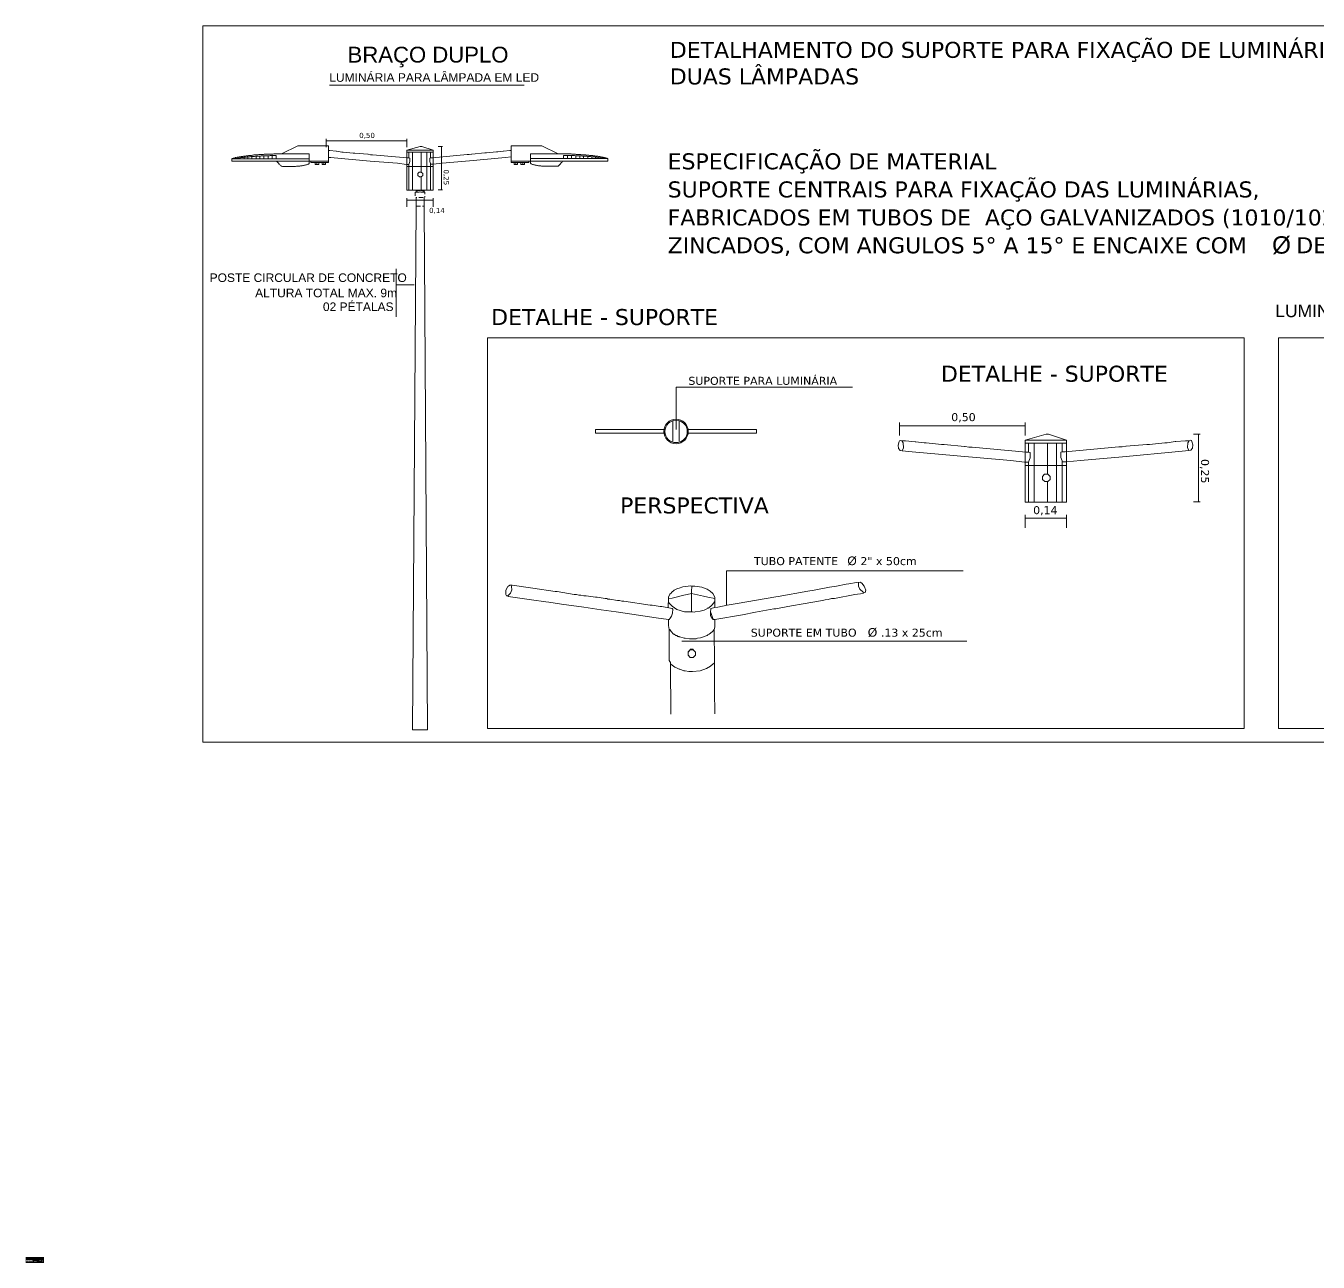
# Model space of a CAD drawing. Header units: metres. Extents: x 0 to 303, y 1 to 146.
# Drawn here: x 0.5 to 151.5, y 1.2 to 145.6 of the extents above; entities that cross this region are included whole.
import ezdxf

# ---------------------------------------------------------------- set-up
doc = ezdxf.new("R2010")
doc.units = ezdxf.units.M
doc.linetypes.add('IMPORT-DASHDOT _4_', pattern=[1, 0.5, -0.25, 0, -0.25])
for name, color, linetype, lineweight in [('A - TEXTO', 7, 'Continuous', 9), ('A-DETL-MEDM', 7, 'Continuous', 35), ('G-ANNO-TEXT', 7, 'Continuous', 9), ('P', 7, 'Continuous', 35), ('PFV', 7, 'Continuous', 9)]:
    doc.layers.add(name, color=color, linetype=linetype, lineweight=lineweight)
doc.layers.add('DET_POSTE_dwg', color=7, linetype='Continuous', lineweight=9, true_color=0x767676)
doc.styles.add('Arial', font='arial.ttf', dxfattribs={"height": 2.026963})
doc.styles.add('Arial_1', font='arial.ttf', dxfattribs={"height": 1.013481})
doc.styles.add('Arial_2', font='arial.ttf', dxfattribs={"height": 0.025})
doc.styles.add('Arial_B', font='arial.ttf', dxfattribs={"height": 1.46127})
doc.styles.add('Arial_B_1', font='arial.ttf', dxfattribs={"height": 0.03})
doc.styles.add('Swis721 Lt BT', font='swissl.ttf', dxfattribs={"height": 1.849307})
doc.styles.add('Swis721 Lt BT_1', font='swissl.ttf', dxfattribs={"height": 1.00291})
doc.styles.add('Verdana', font='verdana.ttf', dxfattribs={"height": 1.8711})
doc.styles.add('Verdana_1', font='verdana.ttf', dxfattribs={"height": 1.8711})
doc.styles.add('Verdana_2', font='verdana.ttf', dxfattribs={"height": 0.93555})
doc.styles.add('Verdana_3', font='verdana.ttf', dxfattribs={"height": 0.601425})
doc.styles.add('Verdana_4', font='verdana.ttf', dxfattribs={"height": 0.935555})

# ---------------------------------------------------------------- blocks, each defined once
blk = doc.blocks.new('DET_POSTE_dwg-8300807-DET_ POSTE')
at = {"lineweight": 9}
for p, q in [((65.42, 131.41), (65.42, 132.41)), ((74.87, 132.15), (65.42, 132.15)), ((74.87, 131.41), (74.87, 132.41)), ((78.54, 131.51), (79.04, 131.51)), ((78.91, 126.43), (78.91, 131.51)), ((75.11, 130.84), (75.11, 130.17)), ((75.54, 130.84), (75.54, 126.41)), ((77.21, 126.41), (77.21, 130.84)), ((77.64, 130.19), (77.64, 130.84)), ((74.87, 129.18), (77.96, 129.18)), ((77.64, 129.43), (77.64, 129.52)), ((76.54, 127.96), (76.54, 126.43)), ((74.87, 124.47), (74.87, 125.47)), ((76.75, 126.32), (76.9, 126.32)), ((77.96, 124.47), (77.96, 125.47)), ((78.54, 126.43), (79.04, 126.43)), ((77.96, 125.22), (74.87, 125.22)), ((105.96, 99.48), (105.96, 97.04)), ((106.71, 99.48), (106.71, 97.04)), ((132.45, 97.73), (132.45, 99.28)), ((147.15, 98.89), (132.45, 98.89)), ((147.15, 97.73), (147.15, 99.28)), ((147.52, 96.85), (147.52, 95.81)), ((148.19, 96.85), (148.19, 89.95)), ((150.78, 89.95), (150.78, 96.85)), ((151.46, 95.83), (151.46, 96.85)), ((166.54, 97.17), (166.57, 97.16)), ((166.82, 97.89), (167.59, 97.89)), ((147.15, 94.25), (151.96, 94.25)), ((151.46, 94.66), (151.46, 94.79)), ((149.74, 92.36), (149.74, 89.98)), ((166.82, 89.98), (167.59, 89.98)), ((147.15, 86.94), (147.15, 88.49)), ((151.96, 88.09), (147.15, 88.09)), ((151.96, 86.94), (151.96, 88.49)), ((107.01, 73.71), (140.31, 73.71))]:
    blk.add_line(p, q, dxfattribs=at)
at = {"lineweight": 9, "flags": 128}
for points in [[(236.48, 61.91), (51.01, 61.91), (51.01, 145.6), (236.48, 145.6)], [(84.3, 109.15), (172.74, 109.15), (172.74, 63.5), (84.3, 63.5)], [(176.74, 109.15), (234.84, 109.15), (234.84, 63.5), (176.74, 63.5)]]:
    blk.add_lwpolyline(points, close=True, dxfattribs=at)
for points in [[(77.96, 126.41), (77.96, 131.07), (74.87, 131.07), (76.43, 131.51), (76.62, 131.51), (77.96, 131.07)], [(74.87, 131.07), (74.87, 126.41), (77.96, 126.41), (77.96, 129.44)], [(74.87, 130.84), (77.91, 130.84), (77.96, 130.84)], [(76.55, 127.96), (76.72, 128.13), (76.72, 128.35), (76.55, 128.51), (76.54, 128.51), (76.54, 130.84)], [(74.99, 126.41), (74.87, 126.41), (74.87, 129.42)], [(75.13, 129.5), (75.11, 129.42), (75.11, 126.41)], [(76.31, 128.51), (76.16, 128.35), (76.16, 128.13)], [(77.64, 126.43), (77.64, 129.43), (77.64, 129.52)], [(75.95, 125.53), (75.95, 124.53), (75.53, 63.36), (77.27, 63.37)], [(76.9, 125.53), (76.9, 124.53), (77.27, 63.36)], [(106.33, 98.46), (106.33, 103.38), (126.97, 103.38)], [(105.04, 98.43), (96.92, 98.43), (96.92, 98.02), (105.04, 98.02)], [(107.63, 98.02), (115.74, 98.02), (115.74, 98.43), (107.63, 98.43)], [(151.96, 89.95), (151.96, 97.2), (147.15, 97.2), (149.58, 97.89), (149.87, 97.89), (151.96, 97.2)], [(147.15, 97.2), (147.15, 89.95), (151.96, 89.95), (151.96, 94.66)], [(147.15, 96.85), (151.88, 96.85), (151.96, 96.85)], [(149.77, 92.36), (150.04, 92.62), (150.04, 92.97), (149.77, 93.21), (149.74, 93.21), (149.74, 96.85)], [(167.4, 89.98), (167.4, 97.33), (167.4, 97.89)], [(147.34, 89.95), (147.15, 89.95), (147.15, 94.63)], [(147.55, 94.76), (147.52, 94.63), (147.52, 89.95)], [(151.46, 89.98), (151.46, 94.66), (151.47, 94.79)], [(149.39, 93.21), (149.15, 92.97), (149.15, 92.62)], [(139.88, 81.92), (112.24, 81.92), (112.24, 77.9)], [(107.97, 72.69), (107.73, 72.45), (107.73, 72.1)], [(108.34, 71.83), (108.61, 72.1), (108.61, 72.45), (108.34, 72.69), (108.31, 72.69)]]:
    blk.add_lwpolyline(points, dxfattribs=at)
at = {"linetype": 'IMPORT-DASHDOT _4_', "lineweight": 9, "flags": 128}
for points in [[(76.95, 126.41), (76.9, 126.32), (76.9, 126.22), (76.96, 126.16), (76.96, 126.11), (76.96, 125.58), (76.9, 125.58), (76.9, 125.53), (75.95, 125.53), (75.9, 125.58), (75.85, 125.58), (75.85, 126.11), (75.85, 126.16), (75.9, 126.16), (75.9, 126.22), (75.95, 126.32), (75.87, 126.41)], [(76.96, 126.16), (75.95, 126.16), (75.95, 126.22), (75.9, 126.16), (76.38, 126.16)], [(75.91, 126.41), (76.01, 126.27), (75.95, 126.22)], [(76.31, 126.41), (76.27, 126.37), (76.22, 126.37), (76.17, 126.37), (76.11, 126.32), (76.06, 126.32), (75.97, 126.32), (76.75, 126.32)], [(76.69, 126.32), (76.59, 126.37), (76.54, 126.37), (76.54, 126.43)], [(76.85, 126.22), (76.8, 126.27), (76.89, 126.41)], [(76.9, 126.16), (76.85, 126.22), (76.85, 126.16)], [(75.95, 124.53), (76.38, 124.53), (76.43, 124.53), (76.85, 124.53), (76.9, 124.53)]]:
    blk.add_lwpolyline(points, dxfattribs=at)
at = {"lineweight": 9}
for radius in [1.43, 1.31]:
    blk.add_circle((106.33, 98.22), radius, dxfattribs=at)
at = {"layer": 'P', "lineweight": 9}
for p, q in [((55.84, 130.25), (55.84, 130.08)), ((56.3, 130.29), (56.3, 130.08)), ((56.77, 130.33), (56.77, 130.08)), ((57.24, 130.37), (57.24, 130.08)), ((57.68, 130.39), (57.68, 130.08)), ((58.17, 130.41), (58.17, 130.08)), ((58.67, 130.43), (58.67, 130.08)), ((59.12, 130.45), (59.12, 130.08)), ((93.65, 130.47), (93.65, 130.1)), ((94.1, 130.45), (94.1, 130.1)), ((94.6, 130.43), (94.6, 130.1)), ((95.09, 130.41), (95.09, 130.1)), ((95.52, 130.39), (95.52, 130.1)), ((96, 130.35), (96, 130.1)), ((96.47, 130.31), (96.47, 130.1)), ((96.93, 130.26), (96.93, 130.1)), ((64.36, 129.63), (64.36, 129.4)), ((65.16, 129.63), (65.16, 129.4)), ((87.6, 129.65), (87.6, 129.42)), ((88.41, 129.65), (88.41, 129.42))]:
    blk.add_line(p, q, dxfattribs=at)
at = {"layer": 'P', "lineweight": 9, "flags": 128}
for points in [[(62.11, 131.59), (65.7, 131.57), (65.7, 129.79), (63.47, 129.79), (63.47, 130.64), (60.21, 130.64)], [(90.66, 131.6), (87.07, 131.58), (87.07, 129.81), (89.3, 129.81), (89.3, 130.66), (92.55, 130.66)], [(54.4, 129.79), (63.47, 129.79), (63.47, 130.08), (54.4, 130.08)], [(98.37, 129.81), (89.3, 129.81), (89.3, 130.1), (98.37, 130.1)], [(63.47, 129.79), (63.47, 129.67), (63.47, 129.57), (63.45, 129.53), (63.45, 129.5), (63.41, 129.48), (63.37, 129.46), (63.29, 129.44), (63.23, 129.4), (63.14, 129.38), (63.06, 129.36), (62.98, 129.34), (62.9, 129.32), (62.79, 129.3), (62.71, 129.28), (62.63, 129.26), (62.52, 129.24), (62.44, 129.24), (62.36, 129.22), (62.26, 129.22), (62.15, 129.2), (62.07, 129.2), (61.97, 129.2), (61.86, 129.17), (61.78, 129.17), (61.68, 129.17), (61.58, 129.17), (61.47, 129.17), (61.37, 129.17), (61.27, 129.17), (61.16, 129.17), (61.06, 129.17), (60.96, 129.17), (60.85, 129.17), (60.75, 129.17), (60.65, 129.17), (60.54, 129.17), (60.44, 129.17), (60.34, 129.17), (60.26, 129.2), (60.21, 129.2), (60.19, 129.22), (60.13, 129.28), (60.07, 129.34), (60.01, 129.4), (59.95, 129.46), (59.88, 129.55), (59.82, 129.61), (59.76, 129.67), (59.7, 129.73), (59.64, 129.79)], [(65.7, 129.79), (63.66, 129.79), (63.66, 129.63), (65.7, 129.63)], [(64.15, 129.63), (64.57, 129.63), (64.57, 129.4), (64.15, 129.4)], [(64.96, 129.63), (65.35, 129.63), (65.35, 129.4), (64.96, 129.4)], [(87.07, 129.81), (89.11, 129.81), (89.11, 129.65), (87.07, 129.65)], [(87.81, 129.65), (87.42, 129.65), (87.42, 129.42), (87.81, 129.42)], [(88.62, 129.65), (88.2, 129.65), (88.2, 129.42), (88.62, 129.42)], [(89.3, 129.81), (89.3, 129.69), (89.3, 129.58), (89.32, 129.54), (89.32, 129.52), (89.36, 129.5), (89.4, 129.48), (89.48, 129.46), (89.54, 129.42), (89.63, 129.4), (89.71, 129.38), (89.79, 129.36), (89.87, 129.34), (89.98, 129.32), (90.06, 129.29), (90.14, 129.27), (90.24, 129.25), (90.33, 129.25), (90.41, 129.23), (90.51, 129.23), (90.62, 129.21), (90.7, 129.21), (90.8, 129.21), (90.9, 129.19), (90.99, 129.19), (91.09, 129.19), (91.19, 129.19), (91.3, 129.19), (91.4, 129.19), (91.5, 129.19), (91.61, 129.19), (91.71, 129.19), (91.81, 129.19), (91.92, 129.19), (92.02, 129.19), (92.12, 129.19), (92.22, 129.19), (92.33, 129.19), (92.43, 129.19), (92.51, 129.21), (92.55, 129.21), (92.58, 129.23), (92.64, 129.29), (92.7, 129.36), (92.76, 129.42), (92.82, 129.48), (92.88, 129.56), (92.95, 129.62), (93.01, 129.69), (93.07, 129.75), (93.13, 129.81)]]:
    blk.add_lwpolyline(points, close=True, dxfattribs=at)
for points in [[(60.21, 130.64), (60.11, 130.64), (60.01, 130.64), (59.91, 130.64), (59.8, 130.64), (59.7, 130.64), (59.6, 130.64), (59.49, 130.64), (59.41, 130.64), (59.31, 130.64), (59.2, 130.62), (59.1, 130.62), (59, 130.62), (58.89, 130.62), (58.81, 130.62), (58.71, 130.62), (58.61, 130.6), (58.5, 130.6), (58.4, 130.6), (58.32, 130.6), (58.21, 130.6), (58.11, 130.58), (58.03, 130.58), (57.93, 130.58), (57.82, 130.58), (57.74, 130.56), (57.64, 130.56), (57.55, 130.56), (57.45, 130.54), (57.35, 130.54), (57.27, 130.54), (57.16, 130.52), (57.08, 130.52), (56.98, 130.52), (56.89, 130.49), (56.81, 130.49), (56.71, 130.47), (56.63, 130.47), (56.54, 130.45), (56.44, 130.45), (56.36, 130.45), (56.28, 130.43), (56.17, 130.43), (56.09, 130.41), (56.01, 130.39), (55.92, 130.39), (55.84, 130.37), (55.76, 130.37), (55.68, 130.35), (55.59, 130.35), (55.49, 130.33), (55.41, 130.31), (55.35, 130.31), (55.26, 130.29), (55.18, 130.27), (55.1, 130.25), (55.02, 130.25), (54.93, 130.23), (54.85, 130.21), (54.79, 130.19), (54.71, 130.16), (54.63, 130.16), (54.56, 130.14), (54.48, 130.12), (54.4, 130.1)], [(59.58, 130.08), (59.58, 130.19), (59.58, 130.27), (59.58, 130.37), (59.58, 130.45), (59.51, 130.45), (59.43, 130.45), (59.35, 130.45), (59.29, 130.45), (59.2, 130.45), (59.12, 130.45), (59.06, 130.45), (58.98, 130.45), (58.89, 130.45), (58.83, 130.43), (58.75, 130.43), (58.67, 130.43), (58.61, 130.43), (58.52, 130.43), (58.44, 130.43), (58.38, 130.43), (58.3, 130.43), (58.21, 130.41), (58.15, 130.41), (58.07, 130.41), (57.99, 130.41), (57.93, 130.41), (57.84, 130.41), (57.76, 130.39), (57.7, 130.39), (57.62, 130.39), (57.53, 130.39), (57.47, 130.39), (57.39, 130.37), (57.31, 130.37), (57.24, 130.37), (57.16, 130.37), (57.08, 130.35), (57.02, 130.35), (56.94, 130.35), (56.85, 130.35), (56.79, 130.33), (56.71, 130.33), (56.65, 130.33), (56.56, 130.31), (56.48, 130.31), (56.42, 130.31), (56.34, 130.29), (56.25, 130.29), (56.19, 130.29), (56.11, 130.27), (56.03, 130.27), (55.97, 130.27), (55.88, 130.25), (55.8, 130.25), (55.74, 130.23), (55.66, 130.23), (55.57, 130.21), (55.51, 130.21), (55.43, 130.19), (55.35, 130.19), (55.29, 130.16), (55.2, 130.16), (55.12, 130.14), (55.06, 130.14), (54.98, 130.12), (54.89, 130.12), (54.83, 130.1), (54.75, 130.08)], [(92.55, 130.66), (92.66, 130.66), (92.76, 130.66), (92.86, 130.66), (92.97, 130.66), (93.07, 130.66), (93.17, 130.66), (93.28, 130.66), (93.36, 130.66), (93.46, 130.66), (93.57, 130.64), (93.67, 130.64), (93.77, 130.64), (93.87, 130.64), (93.96, 130.64), (94.06, 130.64), (94.16, 130.61), (94.27, 130.61), (94.37, 130.61), (94.45, 130.61), (94.56, 130.61), (94.66, 130.59), (94.74, 130.59), (94.84, 130.59), (94.95, 130.59), (95.03, 130.57), (95.13, 130.57), (95.22, 130.57), (95.32, 130.55), (95.42, 130.55), (95.5, 130.55), (95.61, 130.53), (95.69, 130.53), (95.79, 130.53), (95.88, 130.51), (95.96, 130.51), (96.06, 130.49), (96.14, 130.49), (96.23, 130.47), (96.33, 130.47), (96.41, 130.47), (96.49, 130.45), (96.6, 130.45), (96.68, 130.43), (96.76, 130.41), (96.84, 130.41), (96.93, 130.39), (97.01, 130.39), (97.09, 130.37), (97.17, 130.37), (97.28, 130.35), (97.36, 130.33), (97.42, 130.33), (97.5, 130.31), (97.59, 130.28), (97.67, 130.26), (97.75, 130.26), (97.83, 130.24), (97.92, 130.22), (97.98, 130.2), (98.06, 130.18), (98.14, 130.18), (98.21, 130.16), (98.29, 130.14), (98.37, 130.12)], [(93.19, 130.1), (93.19, 130.2), (93.19, 130.28), (93.19, 130.39), (93.19, 130.47), (93.26, 130.47), (93.34, 130.47), (93.42, 130.47), (93.48, 130.47), (93.57, 130.47), (93.65, 130.47), (93.71, 130.47), (93.79, 130.47), (93.87, 130.47), (93.94, 130.45), (94.02, 130.45), (94.1, 130.45), (94.16, 130.45), (94.25, 130.45), (94.33, 130.45), (94.39, 130.45), (94.47, 130.45), (94.56, 130.43), (94.62, 130.43), (94.7, 130.43), (94.78, 130.43), (94.84, 130.43), (94.93, 130.43), (95.01, 130.41), (95.07, 130.41), (95.15, 130.41), (95.24, 130.41), (95.3, 130.41), (95.38, 130.39), (95.46, 130.39), (95.52, 130.39), (95.61, 130.39), (95.69, 130.37), (95.75, 130.37), (95.83, 130.37), (95.92, 130.37), (95.98, 130.35), (96.06, 130.35), (96.12, 130.35), (96.21, 130.33), (96.29, 130.33), (96.35, 130.33), (96.43, 130.31), (96.51, 130.31), (96.58, 130.31), (96.66, 130.28), (96.74, 130.28), (96.8, 130.28), (96.89, 130.26), (96.97, 130.26), (97.03, 130.24), (97.11, 130.24), (97.2, 130.22), (97.26, 130.22), (97.34, 130.2), (97.42, 130.2), (97.48, 130.18), (97.57, 130.18), (97.65, 130.16), (97.71, 130.16), (97.79, 130.14), (97.88, 130.14), (97.94, 130.12), (98.02, 130.1)]]:
    blk.add_lwpolyline(points, dxfattribs=at)
at = {"layer": 'PFV'}
for p, q in [((88.59, 138.67), (65.84, 138.67)), ((65.7, 130.75), (65.7, 131.13)), ((65.7, 131.13), (65.7, 131.03)), ((65.7, 130.23), (65.7, 130.75)), ((65.7, 130.75), (65.7, 130.61)), ((65.99, 130.23), (65.7, 130.23)), ((75.11, 130.84), (74.89, 130.84)), ((75.54, 130.84), (75.54, 130.77)), ((87.07, 130.77), (87.07, 131.15)), ((87.07, 131.15), (87.07, 131.05)), ((87.07, 130.25), (87.07, 130.77)), ((87.07, 130.77), (87.07, 130.63)), ((74.82, 129.42), (75.11, 129.42)), ((77.95, 129.43), (77.64, 129.43)), ((77.65, 129.43), (77.79, 129.43)), ((77.96, 126.43), (77.96, 127.42)), ((74.87, 126.41), (74.87, 126.43)), ((75.16, 126.41), (75.26, 126.41)), ((73.61, 115.34), (73.61, 117.2)), ((73.61, 115.34), (75.74, 115.34)), ((73.61, 115.34), (73.61, 111.61)), ((106.33, 99.35), (106.33, 99.48)), ((106.33, 99.35), (106.33, 98.46)), ((147.52, 96.85), (147.18, 96.85)), ((148.19, 96.85), (148.19, 96.74)), ((147.07, 94.63), (147.52, 94.63)), ((151.95, 94.66), (151.46, 94.66)), ((151.48, 94.66), (151.69, 94.66)), ((151.96, 89.98), (151.96, 91.53)), ((147.15, 89.95), (147.15, 89.98)), ((147.6, 89.95), (147.76, 89.95)), ((86.69, 79.01), (86.72, 78.98)), ((110.37, 77.05), (110.4, 77.03)), ((110.72, 76.25), (110.88, 76.25)), ((107.97, 72.69), (108.31, 72.69))]:
    blk.add_line(p, q, dxfattribs=at)
at = {"layer": 'PFV', "flags": 128}
for points in [[(65.7, 131.02), (65.86, 131.02), (66.6, 130.95), (66.64, 130.95), (67.26, 130.86), (67.43, 130.86), (68.58, 130.74), (68.77, 130.74), (70.31, 130.6), (70.35, 130.6), (70.62, 130.55), (70.86, 130.55), (74.92, 130.17), (75.13, 130.17)], [(74.82, 129.42), (73.77, 129.54), (70.59, 129.81), (66.36, 130.19), (65.99, 130.23)], [(75.13, 129.5), (75.23, 129.74), (75.23, 130.14), (75.13, 130.17)], [(77.64, 129.52), (77.54, 129.76), (77.54, 130.16), (77.64, 130.19)], [(87.07, 131.03), (86.91, 131.03), (86.17, 130.96), (86.13, 130.96), (85.51, 130.88), (85.34, 130.88), (84.19, 130.76), (84, 130.76), (82.45, 130.62), (82.42, 130.62), (82.15, 130.57), (81.9, 130.57), (77.85, 130.19), (77.64, 130.19)], [(77.95, 129.43), (79, 129.55), (82.18, 129.83), (86.41, 130.21), (87.07, 130.28)], [(76.17, 128.37), (76.31, 128.51), (76.54, 128.51)], [(76.55, 127.96), (76.33, 127.96), (76.16, 128.13)], [(132.74, 95.97), (132.53, 95.99), (132.34, 96.23), (132.29, 96.63), (132.42, 97.03), (132.45, 97.13)], [(132.77, 97.12), (132.55, 97.17), (132.45, 97.13)], [(147.07, 94.63), (145.44, 94.82), (140.49, 95.24), (133.92, 95.83), (132.74, 95.97), (132.9, 96.31), (132.87, 96.87), (132.77, 97.03), (132.77, 97.12), (133.14, 97.12), (134.29, 97.01), (134.34, 97.01), (135.31, 96.87), (135.57, 96.87), (137.37, 96.69), (137.66, 96.69), (140.06, 96.47), (140.12, 96.47), (140.55, 96.39), (140.92, 96.39), (147.23, 95.81), (147.55, 95.81)], [(151.95, 94.66), (153.58, 94.84), (158.52, 95.27), (165.1, 95.86), (166.27, 95.99), (166.11, 96.34), (166.14, 96.9), (166.25, 97.06), (166.25, 97.14), (165.87, 97.14), (164.72, 97.03), (164.67, 97.03), (163.71, 96.9), (163.44, 96.9), (161.65, 96.71), (161.36, 96.71), (158.95, 96.5), (158.9, 96.5), (158.47, 96.42), (158.09, 96.42), (151.79, 95.83), (151.47, 95.83)], [(166.25, 97.14), (166.46, 97.2), (166.54, 97.17)], [(166.27, 95.99), (166.49, 96.02), (166.67, 96.26), (166.73, 96.66), (166.59, 97.06), (166.57, 97.16)], [(147.55, 94.76), (147.71, 95.14), (147.71, 95.75), (147.55, 95.81)], [(151.47, 94.79), (151.3, 95.16), (151.3, 95.78), (151.47, 95.83)], [(149.77, 92.36), (149.42, 92.36), (149.15, 92.62)], [(149.18, 93), (149.39, 93.21), (149.74, 93.21)], [(86.69, 79.01), (86.53, 79.03), (86.42, 79.17), (86.45, 79.67), (86.66, 80.1), (86.74, 80.16), (86.9, 80.26), (87.04, 80.26)], [(105.53, 75.08), (105.43, 75.53), (105.43, 76.25), (104.01, 76.44), (101.18, 76.87), (99.33, 77.16), (97.57, 77.38), (95.56, 77.7), (92.95, 78.04), (91.45, 78.28), (91.13, 78.31), (89.44, 78.55), (86.72, 78.95), (86.72, 79.06), (86.98, 79.33), (87.12, 79.7), (87.09, 80.1), (87.04, 80.26), (87.17, 80.26), (89.6, 79.91), (92.22, 79.51), (92.44, 79.51), (94.44, 79.19), (94.68, 79.19), (94.98, 79.11), (95.19, 79.11), (95.56, 79.03), (95.83, 79.03), (96.93, 78.85), (97.11, 78.85), (98.05, 78.69), (98.24, 78.69), (98.34, 78.63), (98.59, 78.63), (99.47, 78.47), (99.71, 78.47), (100, 78.39), (100.22, 78.39), (103.29, 77.91), (103.53, 77.91), (104.47, 77.75), (104.65, 77.75), (105.7, 77.59), (105.88, 77.54), (105.94, 77.46), (105.91, 77), (105.8, 76.65), (105.64, 76.39), (105.53, 76.25), (105.43, 76.23)], [(108.13, 77.13), (107.33, 77.16), (106.42, 77.43), (105.86, 77.8), (105.53, 78.15), (105.48, 78.26), (105.43, 78.28), (105.43, 78.87), (105.62, 79.22), (105.75, 79.33), (105.8, 79.41), (106.12, 79.67), (106.5, 79.86), (106.68, 79.91), (107.14, 80.08), (108.07, 80.18), (108.18, 80.16)], [(108.13, 77.13), (108.15, 79.51), (108.18, 80.16), (108.53, 80.16), (109.33, 80.02), (109.97, 79.78), (110.32, 79.57), (110.64, 79.27), (110.8, 79.01), (110.85, 78.82), (110.88, 77.67)], [(110.8, 75.08), (110.85, 75.34), (110.88, 76.25), (114.09, 76.81), (115.61, 77.11), (117.75, 77.48), (117.99, 77.51), (118.37, 77.59), (119.81, 77.83), (121.17, 78.07), (123.44, 78.47), (123.74, 78.55), (124.09, 78.58), (124.51, 78.69), (124.83, 78.71), (127.21, 79.17), (128.2, 79.3), (128.23, 79.35), (128.42, 79.41), (128.5, 79.67), (128.31, 80.16), (128.04, 80.48), (127.83, 80.61), (127.43, 80.58), (126.52, 80.4), (126.22, 80.37), (125.1, 80.13), (124.27, 80.02), (122.48, 79.67), (121.73, 79.57), (118.26, 78.93), (117.99, 78.9), (113.47, 78.1), (112.3, 77.91)], [(128.23, 79.35), (128.18, 79.43), (127.8, 79.81), (127.64, 80.16), (127.64, 80.58)], [(105.43, 78.66), (105.88, 78.74), (107.22, 79.09), (107.62, 79.17), (108.15, 79.3)], [(110.85, 78.69), (110.05, 78.85), (109.52, 78.98), (108.85, 79.14), (108.15, 79.3)], [(105.4, 77.64), (105.4, 78.18), (105.43, 78.2), (105.43, 78.28)], [(108.13, 77.13), (108.26, 77.13), (108.5, 77.11), (108.58, 77.16), (109.14, 77.22), (109.6, 77.35), (109.76, 77.4), (110, 77.54), (110.05, 77.62), (110.11, 77.59), (110.51, 77.91), (110.75, 78.2), (110.8, 78.31), (110.85, 78.34)], [(110.72, 76.25), (110.61, 76.41), (110.51, 76.41), (110.35, 76.68), (110.35, 77.05), (110.4, 77.05), (110.59, 76.49), (110.61, 76.41)], [(110.37, 77.05), (110.4, 77.54), (110.88, 77.67), (111.2, 77.7), (112.3, 77.91)], [(110.72, 76.25), (110.61, 76.25), (110.61, 76.28), (110.59, 76.31), (110.56, 76.33), (110.56, 76.39)], [(105.72, 65.19), (105.67, 71.07), (105.67, 71.23), (105.53, 71.47), (105.53, 75.08), (105.59, 75.08), (105.75, 74.84), (106.04, 74.54), (106.12, 74.54), (106.31, 74.38), (106.42, 74.38), (106.55, 74.27), (106.66, 74.27), (106.68, 74.22), (106.79, 74.22), (107.27, 74.06), (107.41, 74.06), (107.89, 73.98), (108.69, 74.01), (108.82, 74.06), (109.17, 74.09), (109.97, 74.38), (110.05, 74.46), (110.19, 74.52), (110.56, 74.81), (110.67, 74.92), (110.69, 75.02), (110.8, 75.08), (110.83, 71.28), (110.83, 67.94), (110.85, 65.24)], [(107.75, 72.47), (107.97, 72.69), (107.99, 72.77), (108.34, 72.77), (108.34, 72.69)], [(105.7, 71.09), (105.88, 70.93), (106.2, 70.69), (106.23, 70.69), (106.71, 70.43), (106.76, 70.43), (107.25, 70.27), (107.38, 70.27), (107.81, 70.19), (108.07, 70.19), (108.26, 70.16), (109.14, 70.27), (109.87, 70.51), (110.37, 70.8), (110.67, 71.07), (110.8, 71.15)], [(108.34, 71.83), (107.99, 71.83), (107.73, 72.1)]]:
    blk.add_lwpolyline(points, dxfattribs=at)
at = {"linetype": 'IMPORT-DASHDOT _4_', "lineweight": 9, "attachment_point": 1, "line_spacing_factor": 1.005062}
for s, insert, char_height, width, style in [('BRAÇO DUPLO', (67.94, 143.16), 1.8493, 21.3087, 'Swis721 Lt BT'), ('LUMINÁRIA PARA LÂMPADA EM LED', (65.8, 140.07), 1.0029, 27.3812, 'Swis721 Lt BT_1'), ('POSTE CIRCULAR DE CONCRETO', (51.82, 116.68), 1.0029, 25.7302, 'Swis721 Lt BT_1'), ('ALTURA TOTAL MAX. 9m', (57.14, 114.9), 1.0029, 18.4531, 'Swis721 Lt BT_1'), ('02 PÉTALAS', (65.06, 113.29), 1.003, 9.0932, 'Swis721 Lt BT_1')]:
    blk.add_mtext(s, dxfattribs=dict(at, insert=insert, char_height=char_height, width=width, style=style))
at = {"layer": 'A - TEXTO', "attachment_point": 1}
for s, insert, char_height, width, line_spacing_factor, style in [('DETALHAMENTO DO SUPORTE PARA FIXAÇÃO DE LUMINÁRIAS DE\\PDUAS LÂMPADAS', (105.6, 143.73), 1.8711, 101.6963, 0.994243, 'Verdana'), ('0,50', (69.3, 133.1), 0.601, 2.2295, 0.994243, 'Verdana_3'), ('ESPECIFICAÇÃO DE MATERIAL', (105.35, 130.71), 1.8711, 47.0664, 0.994243, 'Verdana'), ('SUPORTE CENTRAIS PARA FIXAÇÃO DAS LUMINÁRIAS,', (105.35, 127.43), 1.8711, 84.7898, 0.994243, 'Verdana'), ('0,14', (77.47, 124.34), 0.601, 2.2295, 0.994243, 'Verdana_3'), ('FABRICADOS EM TUBOS DE  AÇO GALVANIZADOS (1010/1020)', (105.35, 124.15), 1.8711, 98.4414, 0.994243, 'Verdana'), ('ZINCADOS, COM ANGULOS 5° A 15° E ENCAIXE COM', (105.35, 120.9), 1.8711, 82.495, 0.994243, 'Verdana'), ('Ø', (175.99, 121.02), 2.03, 2.6303, 0.941778, 'Arial'), ('DE 130mm', (178.82, 120.9), 1.871, 17.0704, 0.994243, 'Verdana_1'), ('LUMINÁRIA EM LÂMPADA LED PARA ILUMINAÇÃO PÚBLICA', (176.36, 113.03), 1.4613, 69.5637, 0.941778, 'Arial_B'), ('DETALHE - SUPORTE', (84.72, 112.52), 1.8711, 32.0801, 0.994243, 'Verdana'), ('DETALHE - SUPORTE', (137.29, 105.9), 1.8711, 32.0801, 0.994243, 'Verdana'), ('SUPORTE PARA LUMINÁRIA', (107.77, 104.6), 0.9355, 21.1583, 0.994243, 'Verdana_2'), ('0,50', (138.49, 100.36), 0.936, 3.4678, 0.994243, 'Verdana_2'), ('PERSPECTIVA', (99.79, 90.51), 1.8711, 21.1448, 0.994243, 'Verdana'), ('0,14', (148.06, 89.49), 0.936, 3.4678, 0.994243, 'Verdana_2'), ('TUBO PATENTE', (115.44, 83.54), 0.9355, 11.7156, 0.994243, 'Verdana_2'), ('Ø', (126.35, 83.61), 1.01, 1.3151, 0.941778, 'Arial_1'), (' 2" x 50cm', (127.47, 83.54), 0.936, 8.4118, 0.994243, 'Verdana_4'), ('SUPORTE EM TUBO', (115.06, 75.18), 0.9355, 14.8319, 0.994243, 'Verdana_2'), ('Ø', (128.74, 75.25), 1.01, 1.3151, 0.941778, 'Arial_1'), (' .13 x 25cm', (129.86, 75.18), 0.9356, 9.2319, 0.994243, 'Verdana_4')]:
    blk.add_mtext(s, dxfattribs=dict(at, insert=insert, char_height=char_height, width=width, line_spacing_factor=line_spacing_factor, style=style))
at = {"layer": 'A - TEXTO', "attachment_point": 1, "rotation": 270, "line_spacing_factor": 0.994243}
for insert, char_height, width, style in [((79.78, 128.82), 0.601, 2.2295, 'Verdana_3'), ((168.62, 95), 0.936, 3.4678, 'Verdana_2')]:
    blk.add_mtext('0,25', dxfattribs=dict(at, insert=insert, char_height=char_height, width=width, style=style))

msp = doc.modelspace()

# ---------------------------------------------------------------- linework, layer by layer
at = {"layer": 'A-DETL-MEDM'}
for p, q in [((2.61, 1.67), (0.5, 1.67)), ((2.61, 1.54), (0.5, 1.54)), ((2.61, 1.46), (0.5, 1.46)), ((2.61, 1.37), (0.5, 1.37)), ((2.61, 1.28), (0.5, 1.28)), ((2.61, 1.18), (0.5, 1.18))]:
    msp.add_line(p, q, dxfattribs=at)

# ---------------------------------------------------------------- block references
at = {"layer": 'DET_POSTE_dwg', "color": 7}
msp.add_blockref('DET_POSTE_dwg-8300807-DET_ POSTE', (-29.84, 0), dxfattribs=at)

# ---------------------------------------------------------------- texts
at = {"layer": 'G-ANNO-TEXT', "insert": (1.42, 1.62), "char_height": 0.03, "width": 0.3407, "attachment_point": 1, "style": 'Arial_B_1'}
msp.add_mtext('ILUMINAÇÃO ', dxfattribs=at)

# ---------------------------------------------------------------- next in the draw order: texts
at = {"layer": 'G-ANNO-TEXT', "char_height": 0.025, "attachment_point": 1, "style": 'Arial_2', "bg_fill": 3, "box_fill_scale": 1.25, "bg_fill_color": 256, "bg_fill_true_color": 13158600, "bg_fill_transparency": 0}
for s, insert, width in [('POSTE DE CONCRETO CIRCULAR H=', (0.52, 1.43), 0.7632), ('8', (2.45, 1.43), 0.0232)]:
    msp.add_mtext(s, dxfattribs=dict(at, insert=insert, width=width))

# ---------------------------------------------------------------- next in the draw order: texts
at = {"layer": 'G-ANNO-TEXT', "insert": (0.52, 1.51), "char_height": 0.03, "width": 0.671, "attachment_point": 1, "style": 'Arial_B_1'}
msp.add_mtext('DESCRIÇÃO DO PRODUTO', dxfattribs=at)
at = {"layer": 'G-ANNO-TEXT', "insert": (2.03, 1.42), "char_height": 0.025, "width": 0.2437, "attachment_point": 1, "style": 'Arial_2', "bg_fill": 3, "box_fill_scale": 1.25, "bg_fill_color": 256, "bg_fill_true_color": 13158600, "bg_fill_transparency": 0}
msp.add_mtext('H = 9 Metros', dxfattribs=at)

# ---------------------------------------------------------------- next in the draw order: texts
at = {"layer": 'G-ANNO-TEXT', "char_height": 0.03, "attachment_point": 1, "style": 'Arial_B_1'}
for s, insert, width in [('DIMENSÕES', (2.01, 1.51), 0.3086), ('QUANTIDADE', (2.34, 1.51), 0.3407)]:
    msp.add_mtext(s, dxfattribs=dict(at, insert=insert, width=width))

# ---------------------------------------------------------------- next in the draw order: texts
at = {"layer": 'G-ANNO-TEXT', "char_height": 0.025, "attachment_point": 1, "style": 'Arial_2', "bg_fill": 3, "box_fill_scale": 1.25, "bg_fill_color": 256, "bg_fill_true_color": 13158600, "bg_fill_transparency": 0}
for s, insert, width in [('REFLETOR LED 200W, COR BRANCA', (0.52, 1.33), 0.748), ('8', (2.45, 1.33), 0.0232)]:
    msp.add_mtext(s, dxfattribs=dict(at, insert=insert, width=width))

# ---------------------------------------------------------------- next in the draw order: texts
at = {"layer": 'G-ANNO-TEXT', "insert": (2.44, 1.23), "char_height": 0.025, "width": 0.0465, "attachment_point": 1, "style": 'Arial_2', "bg_fill": 3, "box_fill_scale": 1.25, "bg_fill_color": 256, "bg_fill_true_color": 13158600, "bg_fill_transparency": 0}
msp.add_mtext('16', dxfattribs=at)

# ---------------------------------------------------------------- next in the draw order: texts
at = {"layer": 'G-ANNO-TEXT', "insert": (0.52, 1.23), "char_height": 0.025, "width": 1.2474, "attachment_point": 1, "style": 'Arial_2', "bg_fill": 3, "box_fill_scale": 1.25, "bg_fill_color": 256, "bg_fill_true_color": 13158600, "bg_fill_transparency": 0}
msp.add_mtext('LUMINÁRIA LED 250W, COR BRANCA (ILUMINAÇÃO PÚBLICA)', dxfattribs=at)

doc.saveas('drawing.dxf')
